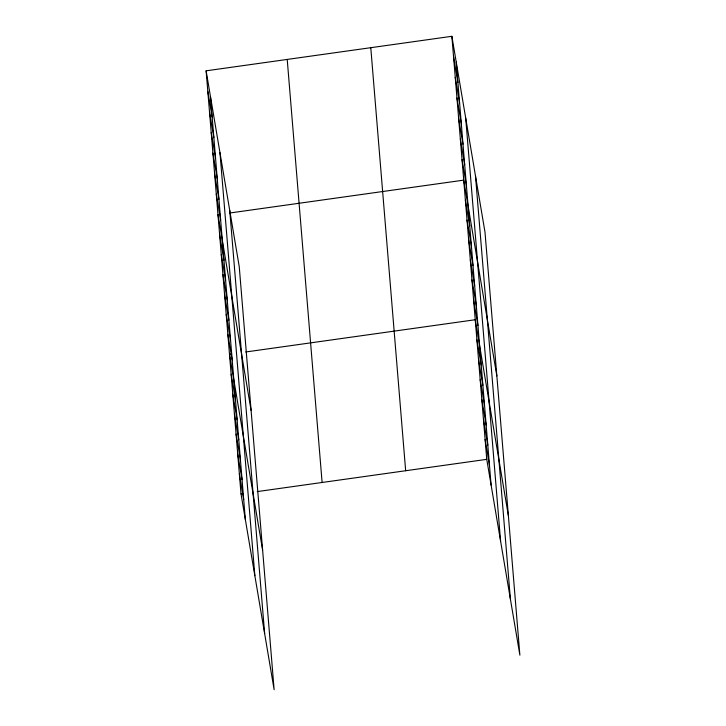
<?xml version="1.0" encoding="UTF-8"?>
<svg xmlns="http://www.w3.org/2000/svg" width="726" height="726" viewBox="0 0 726 726"><rect width="100%" height="100%" fill="white"/><g stroke="black" fill="none" stroke-linecap="round" stroke-linejoin="round"><path stroke-width="1.09" d="M206.12 70.821L239.244 266.66L274.129 689.7L241.005 493.871L206.12 70.821L451.871 36.3L484.995 232.129L519.88 655.179L486.756 459.34L451.871 36.3M220.141 214.351L217.981 214.66L251.105 410.489M229.879 212.99L463.732 180.139L496.856 375.968M231.658 353.961L229.498 354.261L262.621 550.099M245.715 351.983L475.24 319.739L508.363 515.569M241.005 493.871L243.174 493.562M257.231 491.593L486.756 459.34M453.568 56.846L457.915 82.555M455.256 77.392L459.603 103.11M456.953 97.946L461.3 123.656M458.65 118.492L462.997 144.202M460.338 139.038L464.694 164.748M462.035 159.584L466.382 185.302M465.375 200.077L469.722 225.786M467.018 220.023L471.365 245.733M468.669 239.961L473.016 265.68M470.312 259.908L474.659 285.617M471.954 279.855L476.301 305.564M473.597 299.793L477.944 325.502M476.891 339.686L481.238 365.396M478.534 359.624L482.881 385.334M480.176 379.571L484.523 405.28M481.819 399.509L486.175 425.227M483.471 419.456L487.818 445.165M485.113 439.402L489.46 465.112M207.817 91.376L212.164 117.086M209.515 111.922L213.861 137.631M211.202 132.468L215.558 158.177M212.899 153.014L217.246 178.723M214.597 173.568L218.943 199.278M216.284 194.114L220.64 219.824M219.624 234.607L223.98 260.316M221.276 254.545L225.623 280.254M222.918 274.492L227.265 300.201M224.561 294.429L228.908 320.148M226.203 314.376L230.55 340.086M227.855 334.323L232.202 360.032M231.14 374.208L235.487 399.917M232.783 394.154L237.13 419.864M234.425 414.092L238.781 439.802M236.077 434.039L240.424 459.749M237.72 453.977L242.067 479.695M239.362 473.924L243.709 499.633M475.494 175.991L510.387 599.032M465.711 118.147L500.595 541.197M456.218 62.009L491.103 485.05M370.777 47.689L405.662 470.738M287.215 59.432L322.108 482.472M229.752 210.513L264.636 633.562M219.969 152.678L254.853 575.718M210.467 96.54L245.352 519.58"/></g></svg>
